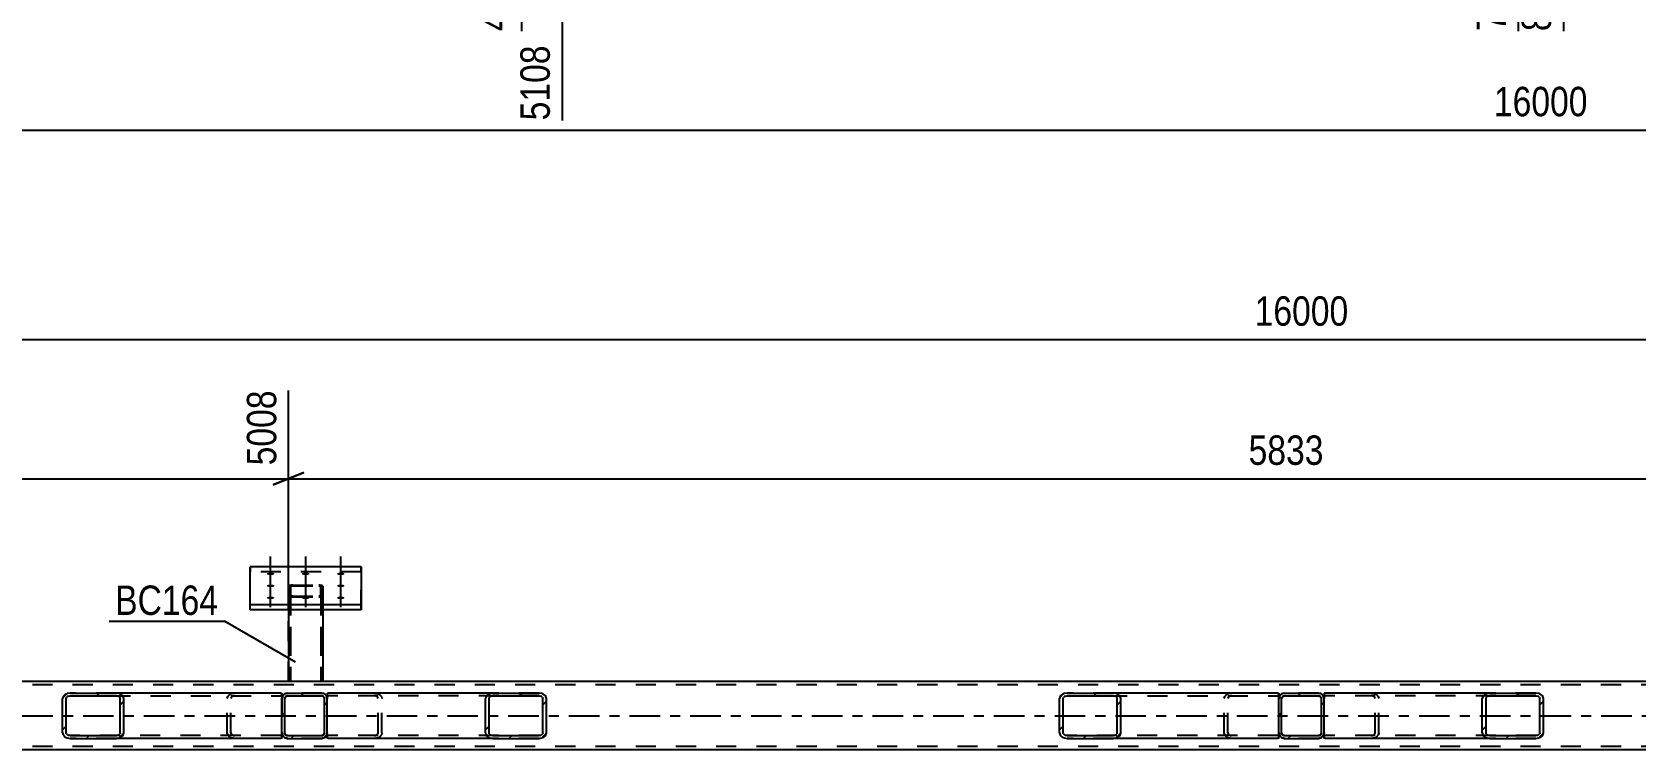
# Model space of a CAD drawing. Header units: millimetres. Extents: x -66 to 775, y -345 to 249.
# Drawn here: x 75.6 to 231.9, y -216.9 to -146.9 of the extents above; entities that cross this region are included whole.
import ezdxf

# ---------------------------------------------------------------- set-up
doc = ezdxf.new("R2010")
doc.units = ezdxf.units.MM
doc.linetypes.add('DXK_LINE_DOT2', pattern=[3.9198, 1.9599, -1.9599])
doc.linetypes.add('DXK_LINE_DOT3', pattern=[5.9187, 2.979, -0.9799, 0.9799, -0.9799])
doc.styles.add('Arial Narrow', font='ARIALN.TTF', dxfattribs={"height": 0.2})

# ---------------------------------------------------------------- blocks, each defined once
blk = doc.blocks.new('Part-761549502-20361 - 20348')
at = {"linetype": 'Continuous'}
h = blk.add_hatch(dxfattribs=at)
h.set_pattern_fill('', scale=0.7, style=0, pattern_type=0)
h.set_pattern_definition([(45, (222.4385, -215.6862), (-1.57154, 1.57154), [])])
h.paths.add_polyline_path([(222.16, -215.73), (222.44, -215.69), (222.67, -215.57), (222.83, -215.4), (222.88, -215.19), (222.88, -211.86), (222.83, -211.66), (222.67, -211.48), (222.44, -211.37), (222.16, -211.33), (217.65, -211.33), (217.37, -211.37), (217.14, -211.48), (216.98, -211.66), (216.92, -211.86), (216.92, -215.19), (216.98, -215.4), (217.14, -215.57), (217.37, -215.69), (217.65, -215.73)])
h.paths.add_polyline_path([(217.51, -215.44), (217.39, -215.38), (217.31, -215.3), (217.29, -215.19), (217.29, -211.86), (217.31, -211.76), (217.39, -211.67), (217.51, -211.61), (217.65, -211.59), (222.16, -211.59), (222.3, -211.61), (222.42, -211.67), (222.5, -211.76), (222.52, -211.86), (222.52, -215.19), (222.5, -215.3), (222.42, -215.38), (222.3, -215.44), (222.16, -215.46), (217.65, -215.46)])
at = {"color": 2, "linetype": 'Continuous'}
for p, q in [((201.61, -211.33), (201.51, -211.34)), ((201.51, -211.34), (201.51, -211.37)), ((201.51, -211.37), (201.51, -211.86)), ((217.65, -211.33), (201.61, -211.33)), ((216.98, -211.66), (216.92, -211.86)), ((216.92, -215.19), (216.92, -211.86)), ((217.29, -211.86), (217.31, -211.76)), ((217.29, -215.19), (217.29, -211.86)), ((217.65, -211.33), (217.37, -211.37)), ((217.51, -211.61), (217.65, -211.59)), ((217.65, -211.33), (222.16, -211.33)), ((217.65, -211.59), (222.16, -211.59)), ((222.44, -211.37), (222.16, -211.33)), ((222.16, -211.59), (222.3, -211.61)), ((222.5, -211.76), (222.52, -211.86)), ((222.52, -215.19), (222.52, -211.86)), ((222.88, -211.86), (222.83, -211.66)), ((222.88, -215.19), (222.88, -211.86)), ((201.51, -215.4), (201.51, -215.19)), ((201.51, -215.69), (201.51, -215.4)), ((201.51, -215.71), (201.51, -215.69)), ((201.61, -215.73), (201.51, -215.71)), ((216.92, -215.19), (216.98, -215.4)), ((217.31, -215.3), (217.29, -215.19)), ((217.37, -215.69), (217.65, -215.73)), ((217.65, -215.46), (217.51, -215.44)), ((217.65, -215.46), (222.16, -215.46)), ((222.3, -215.44), (222.16, -215.46)), ((222.16, -215.73), (222.44, -215.69)), ((222.52, -215.19), (222.5, -215.3)), ((222.83, -215.4), (222.88, -215.19)), ((217.65, -215.73), (201.61, -215.73)), ((217.65, -215.73), (222.16, -215.73))]:
    blk.add_line(p, q, dxfattribs=at)
at = {"color": 7, "linetype": 'DXK_LINE_DOT2'}
for p, q in [((201.51, -211.37), (201.51, -211.61)), ((201.51, -211.61), (201.61, -211.59)), ((201.51, -215.44), (201.51, -211.61)), ((201.51, -215.19), (201.51, -211.86)), ((222.16, -211.59), (201.61, -211.59)), ((206.13, -211.33), (206.4, -211.37)), ((206.26, -211.61), (206.13, -211.59)), ((206.49, -211.86), (206.46, -211.76)), ((206.49, -215.19), (206.49, -211.86)), ((206.79, -211.66), (206.85, -211.86)), ((206.85, -215.19), (206.85, -211.86)), ((222.16, -211.33), (217.65, -211.33)), ((201.61, -215.46), (201.51, -215.44)), ((201.51, -215.44), (201.51, -215.69)), ((222.16, -215.46), (201.61, -215.46)), ((206.13, -215.46), (206.26, -215.44)), ((206.4, -215.69), (206.13, -215.73)), ((206.46, -215.3), (206.49, -215.19)), ((206.85, -215.19), (206.79, -215.4)), ((222.16, -215.73), (217.65, -215.73))]:
    blk.add_line(p, q, dxfattribs=at)
for centre, radius, start, end in [((206.18, -211.93), 0.33, 31.9698, 75.1608), ((206.23, -212.01), 0.66, 31.9698, 75.1608), ((206.18, -215.12), 0.33, 284.8392, 328.0302), ((206.23, -215.05), 0.66, 284.8392, 328.0302)]:
    blk.add_arc(centre, radius, start, end, dxfattribs=at)
at = {"color": 2, "linetype": 'Continuous'}
for centre, radius, start, end in [((217.54, -212.01), 0.66, 104.8392, 148.0303), ((217.59, -211.93), 0.33, 104.8392, 148.0303), ((222.22, -211.93), 0.33, 31.9697, 75.1608), ((222.27, -212.01), 0.66, 31.9697, 75.1608), ((217.54, -215.05), 0.66, 211.9697, 255.1608), ((217.59, -215.12), 0.33, 211.9697, 255.1608), ((222.22, -215.12), 0.33, 284.8392, 328.0303), ((222.27, -215.05), 0.66, 284.8392, 328.0303)]:
    blk.add_arc(centre, radius, start, end, dxfattribs=at)
blk = doc.blocks.new('Part-761549502-20360 - 20348')
at = {"linetype": 'Continuous'}
h = blk.add_hatch(dxfattribs=at)
h.set_pattern_fill('', scale=0.7, style=0, pattern_type=0)
h.set_pattern_definition([(45, (125.2705, -215.6862), (-1.57154, 1.57154), [])])
h.paths.add_polyline_path([(124.99, -215.73), (125.27, -215.69), (125.5, -215.57), (125.66, -215.4), (125.72, -215.19), (125.72, -211.86), (125.66, -211.66), (125.5, -211.48), (125.27, -211.37), (124.99, -211.33), (120.48, -211.33), (120.2, -211.37), (119.97, -211.48), (119.81, -211.66), (119.76, -211.86), (119.76, -215.19), (119.81, -215.4), (119.97, -215.57), (120.2, -215.69), (120.48, -215.73)])
h.paths.add_polyline_path([(120.34, -215.44), (120.22, -215.38), (120.14, -215.3), (120.12, -215.19), (120.12, -211.86), (120.14, -211.76), (120.22, -211.67), (120.34, -211.61), (120.48, -211.59), (124.99, -211.59), (125.13, -211.61), (125.25, -211.67), (125.33, -211.76), (125.36, -211.86), (125.36, -215.19), (125.33, -215.3), (125.25, -215.38), (125.13, -215.44), (124.99, -215.46), (120.48, -215.46)])
at = {"color": 2, "linetype": 'Continuous'}
for p, q in [((104.34, -211.34), (104.44, -211.33)), ((104.34, -211.34), (104.34, -211.37)), ((104.34, -211.37), (104.34, -211.86)), ((120.48, -211.33), (104.44, -211.33)), ((119.81, -211.66), (119.76, -211.86)), ((119.76, -215.19), (119.76, -211.86)), ((120.12, -211.86), (120.14, -211.76)), ((120.12, -215.19), (120.12, -211.86)), ((120.48, -211.33), (120.2, -211.37)), ((120.34, -211.61), (120.48, -211.59)), ((120.48, -211.33), (124.99, -211.33)), ((120.48, -211.59), (124.99, -211.59)), ((125.27, -211.37), (124.99, -211.33)), ((124.99, -211.59), (125.13, -211.61)), ((125.33, -211.76), (125.36, -211.86)), ((125.36, -215.19), (125.36, -211.86)), ((125.72, -211.86), (125.66, -211.66)), ((125.72, -215.19), (125.72, -211.86)), ((104.34, -215.4), (104.34, -215.19)), ((104.34, -215.69), (104.34, -215.4)), ((104.34, -215.71), (104.34, -215.69)), ((104.44, -215.73), (104.34, -215.71)), ((119.76, -215.19), (119.81, -215.4)), ((120.14, -215.3), (120.12, -215.19)), ((120.2, -215.69), (120.48, -215.73)), ((120.48, -215.46), (120.34, -215.44)), ((120.48, -215.46), (124.99, -215.46)), ((125.13, -215.44), (124.99, -215.46)), ((124.99, -215.73), (125.27, -215.69)), ((125.36, -215.19), (125.33, -215.3)), ((125.66, -215.4), (125.72, -215.19)), ((120.48, -215.73), (104.44, -215.73)), ((120.48, -215.73), (124.99, -215.73))]:
    blk.add_line(p, q, dxfattribs=at)
at = {"color": 7, "linetype": 'DXK_LINE_DOT2'}
for p, q in [((104.34, -211.37), (104.34, -211.61)), ((104.34, -211.61), (104.44, -211.59)), ((104.34, -215.44), (104.34, -211.61)), ((104.34, -215.19), (104.34, -211.86)), ((124.99, -211.59), (104.44, -211.59)), ((108.96, -211.33), (109.23, -211.37)), ((109.1, -211.61), (108.96, -211.59)), ((109.32, -211.86), (109.29, -211.76)), ((109.32, -215.19), (109.32, -211.86)), ((109.63, -211.66), (109.68, -211.86)), ((109.68, -215.19), (109.68, -211.86)), ((124.99, -211.33), (120.48, -211.33)), ((104.44, -215.46), (104.34, -215.44)), ((104.34, -215.44), (104.34, -215.69)), ((124.99, -215.46), (104.44, -215.46)), ((108.96, -215.46), (109.1, -215.44)), ((109.23, -215.69), (108.96, -215.73)), ((109.29, -215.3), (109.32, -215.19)), ((109.68, -215.19), (109.63, -215.4)), ((124.99, -215.73), (120.48, -215.73))]:
    blk.add_line(p, q, dxfattribs=at)
for centre, radius, start, end in [((109.01, -211.93), 0.33, 31.9698, 75.1608), ((109.07, -212.01), 0.66, 31.9698, 75.1608), ((109.01, -215.12), 0.33, 284.8392, 328.0302), ((109.07, -215.05), 0.66, 284.8392, 328.0302)]:
    blk.add_arc(centre, radius, start, end, dxfattribs=at)
at = {"color": 2, "linetype": 'Continuous'}
for centre, radius, start, end in [((120.37, -212.01), 0.66, 104.8392, 148.0303), ((120.42, -211.93), 0.33, 104.8392, 148.0303), ((125.05, -211.93), 0.33, 31.9697, 75.1608), ((125.1, -212.01), 0.66, 31.9697, 75.1608), ((120.37, -215.05), 0.66, 211.9697, 255.1608), ((120.42, -215.12), 0.33, 211.9697, 255.1608), ((125.05, -215.12), 0.33, 284.8392, 328.0303), ((125.1, -215.05), 0.66, 284.8392, 328.0303)]:
    blk.add_arc(centre, radius, start, end, dxfattribs=at)
blk = doc.blocks.new('Part-761549502-20366 - 20348')
at = {"linetype": 'Continuous'}
h = blk.add_hatch(dxfattribs=at)
h.set_pattern_fill('', scale=0.7, style=0, pattern_type=0)
h.set_pattern_definition([(45, (104.01, -215.6862), (-1.57154, 1.57154), [])])
h.paths.add_polyline_path([(103.81, -215.73), (104.01, -215.69), (104.18, -215.57), (104.3, -215.4), (104.34, -215.19), (104.34, -211.86), (104.3, -211.66), (104.18, -211.48), (104.01, -211.37), (103.81, -211.33), (100.47, -211.33), (100.27, -211.37), (100.1, -211.48), (99.98, -211.66), (99.94, -211.86), (99.94, -215.19), (99.98, -215.4), (100.1, -215.57), (100.27, -215.69), (100.47, -215.73)])
h.paths.add_polyline_path([(100.37, -215.44), (100.28, -215.38), (100.23, -215.3), (100.21, -215.19), (100.21, -211.86), (100.23, -211.76), (100.28, -211.67), (100.37, -211.61), (100.47, -211.59), (103.81, -211.59), (103.91, -211.61), (103.99, -211.67), (104.05, -211.76), (104.07, -211.86), (104.07, -215.19), (104.05, -215.3), (103.99, -215.38), (103.91, -215.44), (103.81, -215.46), (100.47, -215.46)])
at = {"color": 7, "linetype": 'DXK_LINE_DOT2'}
for p, q in [((99.94, -211.86), (99.98, -211.66)), ((99.94, -215.19), (99.94, -211.86)), ((99.98, -211.66), (99.98, -211.66)), ((100.23, -211.76), (100.21, -211.86)), ((100.21, -215.19), (100.21, -211.86)), ((100.23, -211.76), (100.23, -211.76)), ((100.27, -211.37), (100.47, -211.33)), ((100.47, -211.59), (100.37, -211.61)), ((103.81, -211.33), (100.47, -211.33)), ((100.47, -211.59), (103.81, -211.59)), ((103.81, -211.33), (104.01, -211.37)), ((103.91, -211.61), (103.81, -211.59)), ((104.07, -211.86), (104.05, -211.76)), ((104.07, -215.19), (104.07, -211.86)), ((104.3, -211.66), (104.34, -211.86)), ((104.34, -215.19), (104.34, -211.86)), ((99.98, -215.4), (99.94, -215.19)), ((99.94, -215.19), (99.94, -215.19)), ((100.21, -215.19), (100.21, -215.19)), ((100.21, -215.19), (100.23, -215.3)), ((100.47, -215.73), (100.27, -215.69)), ((100.37, -215.44), (100.47, -215.46)), ((100.47, -215.46), (103.81, -215.46)), ((103.81, -215.46), (103.91, -215.44)), ((104.01, -215.69), (103.81, -215.73)), ((104.05, -215.3), (104.07, -215.19)), ((104.34, -215.19), (104.3, -215.4)), ((103.81, -215.73), (100.47, -215.73))]:
    blk.add_line(p, q, dxfattribs=at)
at = {"color": 2, "linetype": 'Continuous'}
for p, q in [((99.98, -211.66), (99.94, -211.86)), ((99.94, -211.86), (99.94, -211.86)), ((99.94, -215.19), (99.94, -211.86)), ((100.21, -211.86), (100.23, -211.76)), ((100.21, -211.86), (100.21, -211.86)), ((100.21, -215.19), (100.21, -211.86)), ((100.47, -211.33), (100.27, -211.37)), ((100.37, -211.61), (100.47, -211.59)), ((100.47, -211.33), (100.47, -211.33)), ((100.47, -211.33), (103.81, -211.33)), ((100.47, -211.59), (100.47, -211.59)), ((100.47, -211.59), (103.81, -211.59)), ((103.81, -211.33), (103.81, -211.33)), ((104.01, -211.37), (103.81, -211.33)), ((103.81, -211.59), (103.81, -211.59)), ((103.81, -211.59), (103.91, -211.61)), ((104.05, -211.76), (104.07, -211.86)), ((104.07, -211.86), (104.07, -211.86)), ((104.07, -215.19), (104.07, -211.86)), ((104.34, -211.86), (104.3, -211.66)), ((104.34, -211.86), (104.34, -211.86)), ((104.34, -215.19), (104.34, -211.86)), ((99.94, -215.19), (99.94, -215.19)), ((99.94, -215.19), (99.98, -215.4)), ((100.21, -215.19), (100.21, -215.19)), ((100.23, -215.3), (100.21, -215.19)), ((100.27, -215.69), (100.47, -215.73)), ((100.47, -215.46), (100.37, -215.44)), ((100.47, -215.46), (100.47, -215.46)), ((100.47, -215.46), (103.81, -215.46)), ((103.91, -215.44), (103.81, -215.46)), ((103.81, -215.46), (103.81, -215.46)), ((103.81, -215.73), (104.01, -215.69)), ((104.07, -215.19), (104.05, -215.3)), ((104.07, -215.19), (104.07, -215.19)), ((104.3, -215.4), (104.34, -215.19)), ((104.34, -215.19), (104.34, -215.19)), ((100.47, -215.73), (100.47, -215.73)), ((100.47, -215.73), (103.81, -215.73)), ((103.81, -215.73), (103.81, -215.73))]:
    blk.add_line(p, q, dxfattribs=at)
at = {"color": 7, "linetype": 'DXK_LINE_DOT2'}
for centre, radius, start, end in [((100.47, -211.86), 0.533, 112.5, 157.5), ((100.47, -211.86), 0.267, 112.5, 157.5), ((103.81, -211.86), 0.267, 22.5, 67.5), ((103.81, -211.86), 0.533, 22.5, 67.5), ((100.47, -215.19), 0.533, 202.5, 247.5), ((100.47, -215.19), 0.267, 202.5, 247.5), ((103.81, -215.19), 0.267, 292.5, 337.5), ((103.81, -215.19), 0.533, 292.5, 337.5)]:
    blk.add_arc(centre, radius, start, end, dxfattribs=at)
at = {"color": 2, "linetype": 'Continuous'}
for centre, radius, start, end in [((100.47, -211.86), 0.533, 112.5, 157.5), ((100.47, -211.86), 0.267, 112.5, 157.5), ((103.81, -211.86), 0.267, 22.5, 67.5), ((103.81, -211.86), 0.533, 22.5, 67.5), ((100.47, -215.19), 0.533, 202.5, 247.5), ((100.47, -215.19), 0.267, 202.5, 247.5), ((103.81, -215.19), 0.267, 292.5, 337.5), ((103.81, -215.19), 0.533, 292.5, 337.5)]:
    blk.add_arc(centre, radius, start, end, dxfattribs=at)
blk = doc.blocks.new('Part-761549502-20367 - 20348')
at = {"linetype": 'Continuous'}
h = blk.add_hatch(dxfattribs=at)
h.set_pattern_fill('', scale=0.7, style=0, pattern_type=0)
h.set_pattern_definition([(45, (201.1768, -215.6862), (-1.57154, 1.57154), [])])
h.paths.add_polyline_path([(200.97, -215.73), (201.18, -215.69), (201.35, -215.57), (201.47, -215.4), (201.51, -215.19), (201.51, -211.86), (201.47, -211.66), (201.35, -211.48), (201.18, -211.37), (200.97, -211.33), (197.64, -211.33), (197.44, -211.37), (197.26, -211.48), (197.15, -211.66), (197.11, -211.86), (197.11, -215.19), (197.15, -215.4), (197.26, -215.57), (197.44, -215.69), (197.64, -215.73)])
h.paths.add_polyline_path([(197.54, -215.44), (197.45, -215.38), (197.39, -215.3), (197.37, -215.19), (197.37, -211.86), (197.39, -211.76), (197.45, -211.67), (197.54, -211.61), (197.64, -211.59), (200.97, -211.59), (201.07, -211.61), (201.16, -211.67), (201.22, -211.76), (201.24, -211.86), (201.24, -215.19), (201.22, -215.3), (201.16, -215.38), (201.07, -215.44), (200.97, -215.46), (197.64, -215.46)])
at = {"color": 7, "linetype": 'DXK_LINE_DOT2'}
for p, q in [((197.11, -211.86), (197.15, -211.66)), ((197.11, -215.19), (197.11, -211.86)), ((197.15, -211.66), (197.15, -211.66)), ((197.39, -211.76), (197.37, -211.86)), ((197.37, -215.19), (197.37, -211.86)), ((197.39, -211.76), (197.39, -211.76)), ((197.43, -211.37), (197.64, -211.33)), ((197.64, -211.59), (197.54, -211.61)), ((200.97, -211.33), (197.64, -211.33)), ((197.64, -211.59), (200.97, -211.59)), ((200.97, -211.33), (201.18, -211.37)), ((201.07, -211.61), (200.97, -211.59)), ((201.24, -211.86), (201.22, -211.76)), ((201.24, -215.19), (201.24, -211.86)), ((201.47, -211.66), (201.51, -211.86)), ((201.51, -215.19), (201.51, -211.86)), ((197.15, -215.4), (197.11, -215.19)), ((197.11, -215.19), (197.11, -215.19)), ((197.37, -215.19), (197.37, -215.19)), ((197.37, -215.19), (197.39, -215.3)), ((197.64, -215.73), (197.43, -215.69)), ((197.54, -215.44), (197.64, -215.46)), ((197.64, -215.46), (200.97, -215.46)), ((200.97, -215.46), (201.07, -215.44)), ((201.18, -215.69), (200.97, -215.73)), ((201.22, -215.3), (201.24, -215.19)), ((201.51, -215.19), (201.47, -215.4)), ((200.97, -215.73), (197.64, -215.73))]:
    blk.add_line(p, q, dxfattribs=at)
at = {"color": 2, "linetype": 'Continuous'}
for p, q in [((197.15, -211.66), (197.11, -211.86)), ((197.11, -211.86), (197.11, -211.86)), ((197.11, -215.19), (197.11, -211.86)), ((197.37, -211.86), (197.39, -211.76)), ((197.37, -211.86), (197.37, -211.86)), ((197.37, -215.19), (197.37, -211.86)), ((197.64, -211.33), (197.44, -211.37)), ((197.54, -211.61), (197.64, -211.59)), ((197.64, -211.33), (197.64, -211.33)), ((197.64, -211.33), (200.97, -211.33)), ((197.64, -211.59), (197.64, -211.59)), ((197.64, -211.59), (200.97, -211.59)), ((200.97, -211.33), (200.97, -211.33)), ((201.18, -211.37), (200.97, -211.33)), ((200.97, -211.59), (200.97, -211.59)), ((200.97, -211.59), (201.07, -211.61)), ((201.22, -211.76), (201.24, -211.86)), ((201.24, -211.86), (201.24, -211.86)), ((201.24, -215.19), (201.24, -211.86)), ((201.51, -211.86), (201.47, -211.66)), ((201.51, -211.86), (201.51, -211.86)), ((201.51, -215.19), (201.51, -211.86)), ((197.11, -215.19), (197.11, -215.19)), ((197.11, -215.19), (197.15, -215.4)), ((197.37, -215.19), (197.37, -215.19)), ((197.39, -215.3), (197.37, -215.19)), ((197.44, -215.69), (197.64, -215.73)), ((197.64, -215.46), (197.54, -215.44)), ((197.64, -215.46), (197.64, -215.46)), ((197.64, -215.46), (200.97, -215.46)), ((201.07, -215.44), (200.97, -215.46)), ((200.97, -215.46), (200.97, -215.46)), ((200.97, -215.73), (201.18, -215.69)), ((201.24, -215.19), (201.22, -215.3)), ((201.24, -215.19), (201.24, -215.19)), ((201.47, -215.4), (201.51, -215.19)), ((201.51, -215.19), (201.51, -215.19)), ((197.64, -215.73), (197.64, -215.73)), ((197.64, -215.73), (200.97, -215.73)), ((200.97, -215.73), (200.97, -215.73))]:
    blk.add_line(p, q, dxfattribs=at)
at = {"color": 7, "linetype": 'DXK_LINE_DOT2'}
for centre, radius, start, end in [((197.64, -211.86), 0.533, 112.5, 157.5), ((197.64, -211.86), 0.267, 112.5, 157.5), ((200.97, -211.86), 0.267, 22.5, 67.5), ((200.97, -211.86), 0.533, 22.5, 67.5), ((197.64, -215.19), 0.533, 202.5, 247.5), ((197.64, -215.19), 0.267, 202.5, 247.5), ((200.97, -215.19), 0.267, 292.5, 337.5), ((200.97, -215.19), 0.533, 292.5, 337.5)]:
    blk.add_arc(centre, radius, start, end, dxfattribs=at)
at = {"color": 2, "linetype": 'Continuous'}
for centre, radius, start, end in [((197.64, -211.86), 0.533, 112.5, 157.5), ((197.64, -211.86), 0.267, 112.5, 157.5), ((200.97, -211.86), 0.267, 22.5, 67.5), ((200.97, -211.86), 0.533, 22.5, 67.5), ((197.64, -215.19), 0.533, 202.5, 247.5), ((197.64, -215.19), 0.267, 202.5, 247.5), ((200.97, -215.19), 0.267, 292.5, 337.5), ((200.97, -215.19), 0.533, 292.5, 337.5)]:
    blk.add_arc(centre, radius, start, end, dxfattribs=at)
blk = doc.blocks.new('Part-761549502-20370 - 20348')
at = {"linetype": 'Continuous'}
h = blk.add_hatch(dxfattribs=at)
h.set_pattern_fill('', scale=0.7, style=0, pattern_type=0)
h.set_pattern_definition([(45, (84.077, -215.6862), (-1.57154, 1.57154), [])])
h.paths.add_polyline_path([(83.8, -215.73), (84.08, -215.69), (84.31, -215.57), (84.47, -215.4), (84.52, -215.19), (84.52, -211.86), (84.47, -211.66), (84.31, -211.48), (84.08, -211.37), (83.8, -211.33), (79.29, -211.33), (79.01, -211.37), (78.77, -211.48), (78.62, -211.66), (78.56, -211.86), (78.56, -215.19), (78.62, -215.4), (78.77, -215.57), (79.01, -215.69), (79.29, -215.73)])
h.paths.add_polyline_path([(79.15, -215.44), (79.03, -215.38), (78.95, -215.3), (78.92, -215.19), (78.92, -211.86), (78.95, -211.76), (79.03, -211.67), (79.15, -211.61), (79.29, -211.59), (83.8, -211.59), (83.94, -211.61), (84.06, -211.67), (84.13, -211.76), (84.16, -211.86), (84.16, -215.19), (84.13, -215.3), (84.06, -215.38), (83.94, -215.44), (83.8, -215.46), (79.29, -215.46)])
at = {"color": 2, "linetype": 'Continuous'}
for p, q in [((78.62, -211.66), (78.56, -211.86)), ((78.56, -215.19), (78.56, -211.86)), ((78.92, -211.86), (78.95, -211.76)), ((78.92, -215.19), (78.92, -211.86)), ((79.29, -211.33), (79.01, -211.37)), ((79.15, -211.61), (79.29, -211.59)), ((79.29, -211.33), (83.8, -211.33)), ((79.29, -211.59), (83.8, -211.59)), ((99.84, -211.33), (83.8, -211.33)), ((84.08, -211.37), (83.8, -211.33)), ((83.8, -211.59), (83.94, -211.61)), ((84.13, -211.76), (84.16, -211.86)), ((84.16, -215.19), (84.16, -211.86)), ((84.52, -211.86), (84.47, -211.66)), ((84.52, -215.19), (84.52, -211.86)), ((99.84, -211.33), (99.94, -211.34)), ((99.94, -211.34), (99.94, -211.37)), ((99.94, -211.37), (99.94, -211.66)), ((99.94, -211.66), (99.94, -211.86)), ((78.56, -215.19), (78.62, -215.4)), ((78.95, -215.3), (78.92, -215.19)), ((79.01, -215.69), (79.29, -215.73)), ((79.29, -215.46), (79.15, -215.44)), ((79.29, -215.46), (83.8, -215.46)), ((83.94, -215.44), (83.8, -215.46)), ((83.8, -215.73), (84.08, -215.69)), ((84.16, -215.19), (84.13, -215.3)), ((84.47, -215.4), (84.52, -215.19)), ((99.94, -215.71), (99.84, -215.73)), ((99.94, -215.69), (99.94, -215.19)), ((99.94, -215.69), (99.94, -215.71)), ((79.29, -215.73), (83.8, -215.73)), ((99.84, -215.73), (83.8, -215.73))]:
    blk.add_line(p, q, dxfattribs=at)
at = {"color": 7, "linetype": 'DXK_LINE_DOT2'}
for p, q in [((83.8, -211.33), (79.29, -211.33)), ((79.29, -211.59), (99.84, -211.59)), ((94.6, -211.86), (94.65, -211.66)), ((94.6, -215.19), (94.6, -211.86)), ((94.99, -211.76), (94.96, -211.86)), ((94.96, -215.19), (94.96, -211.86)), ((95.04, -211.37), (95.32, -211.33)), ((95.32, -211.59), (95.18, -211.61)), ((99.84, -211.59), (99.94, -211.61)), ((99.94, -211.34), (99.94, -211.34)), ((99.94, -211.61), (99.94, -211.37)), ((99.94, -211.61), (99.94, -215.38)), ((99.94, -215.19), (99.94, -211.86)), ((99.84, -215.46), (79.29, -215.46)), ((94.65, -215.4), (94.6, -215.19)), ((94.96, -215.19), (94.99, -215.3)), ((95.32, -215.73), (95.04, -215.69)), ((95.18, -215.44), (95.32, -215.46)), ((99.84, -215.46), (99.94, -215.44)), ((99.94, -215.69), (99.94, -215.38)), ((83.8, -215.73), (79.29, -215.73))]:
    blk.add_line(p, q, dxfattribs=at)
at = {"color": 2, "linetype": 'Continuous'}
for centre, radius, start, end in [((79.18, -212.01), 0.66, 104.8398, 148.0311), ((79.23, -211.93), 0.33, 104.8398, 148.0311), ((83.85, -211.93), 0.33, 31.9689, 75.1602), ((83.91, -212.01), 0.66, 31.9689, 75.1602), ((79.18, -215.05), 0.66, 211.9689, 255.1602), ((79.23, -215.12), 0.33, 211.9689, 255.1602), ((83.85, -215.12), 0.33, 284.8398, 328.0311), ((83.91, -215.05), 0.66, 284.8398, 328.0311)]:
    blk.add_arc(centre, radius, start, end, dxfattribs=at)
at = {"color": 7, "linetype": 'DXK_LINE_DOT2'}
for centre, radius, start, end in [((95.21, -212.01), 0.66, 104.8398, 148.0312), ((95.27, -211.93), 0.33, 104.8398, 148.0312), ((95.21, -215.05), 0.66, 211.9688, 255.1602), ((95.27, -215.12), 0.33, 211.9688, 255.1602)]:
    blk.add_arc(centre, radius, start, end, dxfattribs=at)
blk = doc.blocks.new('Part-761549502-20371 - 20348')
at = {"linetype": 'Continuous'}
h = blk.add_hatch(dxfattribs=at)
h.set_pattern_fill('', scale=0.7, style=0, pattern_type=0)
h.set_pattern_definition([(45, (181.2424, -215.6862), (-1.57154, 1.57154), [])])
h.paths.add_polyline_path([(180.97, -215.73), (181.24, -215.69), (181.48, -215.57), (181.63, -215.4), (181.69, -215.19), (181.69, -211.86), (181.63, -211.66), (181.48, -211.48), (181.24, -211.37), (180.97, -211.33), (176.45, -211.33), (176.17, -211.37), (175.94, -211.48), (175.78, -211.66), (175.73, -211.86), (175.73, -215.19), (175.78, -215.4), (175.94, -215.57), (176.17, -215.69), (176.45, -215.73)])
h.paths.add_polyline_path([(176.31, -215.44), (176.2, -215.38), (176.12, -215.3), (176.09, -215.19), (176.09, -211.86), (176.12, -211.76), (176.2, -211.67), (176.31, -211.61), (176.45, -211.59), (180.97, -211.59), (181.1, -211.61), (181.22, -211.67), (181.3, -211.76), (181.33, -211.86), (181.33, -215.19), (181.3, -215.3), (181.22, -215.38), (181.1, -215.44), (180.97, -215.46), (176.45, -215.46)])
at = {"color": 2, "linetype": 'Continuous'}
for p, q in [((175.78, -211.66), (175.73, -211.86)), ((175.73, -215.19), (175.73, -211.86)), ((176.09, -211.86), (176.12, -211.76)), ((176.09, -215.19), (176.09, -211.86)), ((176.45, -211.33), (176.17, -211.37)), ((176.31, -211.61), (176.45, -211.59)), ((176.45, -211.33), (180.97, -211.33)), ((176.45, -211.59), (180.97, -211.59)), ((197, -211.33), (180.97, -211.33)), ((181.24, -211.37), (180.97, -211.33)), ((180.97, -211.59), (181.1, -211.61)), ((181.3, -211.76), (181.33, -211.86)), ((181.33, -215.19), (181.33, -211.86)), ((181.69, -211.86), (181.63, -211.66)), ((181.69, -215.19), (181.69, -211.86)), ((197, -211.33), (197.11, -211.34)), ((197.11, -211.34), (197.11, -211.37)), ((197.11, -211.37), (197.11, -211.66)), ((197.11, -211.66), (197.11, -211.86)), ((175.73, -215.19), (175.78, -215.4)), ((176.12, -215.3), (176.09, -215.19)), ((176.17, -215.69), (176.45, -215.73)), ((176.45, -215.46), (176.31, -215.44)), ((176.45, -215.46), (180.97, -215.46)), ((181.1, -215.44), (180.97, -215.46)), ((180.97, -215.73), (181.24, -215.69)), ((181.33, -215.19), (181.3, -215.3)), ((181.63, -215.4), (181.69, -215.19)), ((197.11, -215.71), (197, -215.73)), ((197.11, -215.69), (197.11, -215.19)), ((197.11, -215.69), (197.11, -215.71)), ((176.45, -215.73), (180.97, -215.73)), ((197, -215.73), (180.97, -215.73))]:
    blk.add_line(p, q, dxfattribs=at)
at = {"color": 7, "linetype": 'DXK_LINE_DOT2'}
for p, q in [((180.97, -211.33), (176.45, -211.33)), ((176.45, -211.59), (197, -211.59)), ((191.76, -211.86), (191.82, -211.66)), ((191.76, -215.19), (191.76, -211.86)), ((192.15, -211.76), (192.12, -211.86)), ((192.12, -215.19), (192.12, -211.86)), ((192.21, -211.37), (192.49, -211.33)), ((192.49, -211.59), (192.35, -211.61)), ((197, -211.59), (197.11, -211.61)), ((197.11, -215.69), (197.11, -211.37)), ((197.11, -215.19), (197.11, -211.86)), ((197, -215.46), (176.45, -215.46)), ((191.82, -215.4), (191.76, -215.19)), ((192.12, -215.19), (192.15, -215.3)), ((192.49, -215.73), (192.21, -215.69)), ((192.35, -215.44), (192.49, -215.46)), ((197, -215.46), (197.11, -215.44)), ((180.97, -215.73), (176.45, -215.73))]:
    blk.add_line(p, q, dxfattribs=at)
at = {"color": 2, "linetype": 'Continuous'}
for centre, radius, start, end in [((176.34, -212.01), 0.66, 104.8398, 148.0311), ((176.4, -211.93), 0.33, 104.8398, 148.0311), ((181.02, -211.93), 0.33, 31.9689, 75.1602), ((181.07, -212.01), 0.66, 31.9689, 75.1602), ((176.34, -215.05), 0.66, 211.9689, 255.1602), ((176.4, -215.12), 0.33, 211.9689, 255.1602), ((181.02, -215.12), 0.33, 284.8398, 328.0311), ((181.07, -215.05), 0.66, 284.8398, 328.0311)]:
    blk.add_arc(centre, radius, start, end, dxfattribs=at)
at = {"color": 7, "linetype": 'DXK_LINE_DOT2'}
for centre, radius, start, end in [((192.38, -212.01), 0.66, 104.8398, 148.0312), ((192.43, -211.93), 0.33, 104.8398, 148.0312), ((192.38, -215.05), 0.66, 211.9688, 255.1602), ((192.43, -215.12), 0.33, 211.9688, 255.1602)]:
    blk.add_arc(centre, radius, start, end, dxfattribs=at)
blk = doc.blocks.new('Part-761549502-20381 - 20348')
at = {"color": 7, "linetype": 'DXK_LINE_DOT2'}
for p, q in [((100.61, -200.88), (100.58, -200.93)), ((100.58, -201.8), (100.58, -200.93)), ((100.58, -210.19), (100.58, -200.93)), ((100.7, -200.84), (100.61, -200.88)), ((100.83, -200.81), (100.7, -200.84)), ((100.78, -200.93), (100.8, -200.91)), ((100.78, -201.8), (100.78, -200.93)), ((100.78, -200.93), (100.78, -210.19)), ((100.8, -200.91), (100.84, -200.88)), ((100.98, -200.8), (100.83, -200.81)), ((100.84, -200.88), (100.91, -200.87)), ((100.91, -200.87), (100.98, -200.86)), ((100.98, -200.8), (103.52, -200.8)), ((100.98, -200.86), (103.52, -200.86)), ((103.67, -200.81), (103.52, -200.8)), ((103.52, -200.86), (103.59, -200.87)), ((103.59, -200.87), (103.66, -200.88)), ((103.66, -200.88), (103.7, -200.91)), ((103.8, -200.84), (103.67, -200.81)), ((103.7, -200.91), (103.72, -200.93)), ((103.72, -201.8), (103.72, -200.93)), ((103.72, -200.93), (103.72, -210.19)), ((103.89, -200.88), (103.8, -200.84)), ((103.92, -200.93), (103.89, -200.88)), ((103.92, -201.8), (103.92, -200.93)), ((103.92, -200.93), (103.92, -210.19)), ((100.58, -201.8), (100.58, -203.22)), ((100.58, -201.8), (100.61, -201.85)), ((100.61, -201.85), (100.7, -201.9)), ((100.7, -201.9), (100.83, -201.93)), ((100.78, -201.8), (100.78, -210.19)), ((100.8, -201.83), (100.78, -201.8)), ((100.84, -201.85), (100.8, -201.83)), ((100.83, -201.93), (100.98, -201.94)), ((100.91, -201.86), (100.84, -201.85)), ((100.98, -201.87), (100.91, -201.86)), ((100.98, -201.87), (103.52, -201.87)), ((100.98, -201.94), (103.52, -201.94)), ((103.59, -201.86), (103.52, -201.87)), ((103.52, -201.94), (103.67, -201.93)), ((103.66, -201.85), (103.59, -201.86)), ((103.7, -201.83), (103.66, -201.85)), ((103.67, -201.93), (103.8, -201.9)), ((103.72, -201.8), (103.7, -201.83)), ((103.72, -201.8), (103.72, -210.19)), ((103.8, -201.9), (103.89, -201.85)), ((103.89, -201.85), (103.92, -201.8)), ((103.92, -201.8), (103.92, -203.22)), ((103.92, -210.19), (100.58, -210.19)), ((103.92, -210.19), (103.92, -210.19))]:
    blk.add_line(p, q, dxfattribs=at)
at = {"color": 2, "linetype": 'Continuous'}
for p, q in [((100.58, -203.22), (100.58, -210.19)), ((103.92, -203.22), (103.92, -210.19))]:
    blk.add_line(p, q, dxfattribs=at)
blk = doc.blocks.new('Part-761549502-20383 - 20348')
at = {"color": 2, "linetype": 'Continuous'}
for p, q in [((107.67, -199.01), (96.83, -199.01)), ((96.83, -202.72), (96.83, -199.01)), ((107.67, -199.01), (107.67, -202.72)), ((107.67, -202.72), (96.83, -202.72)), ((96.83, -203.22), (96.83, -202.72)), ((107.67, -202.72), (107.67, -203.22)), ((107.67, -203.22), (96.83, -203.22))]:
    blk.add_line(p, q, dxfattribs=at)
at = {"color": 7, "linetype": 'DXK_LINE_DOT2'}
for p, q in [((96.83, -199.01), (96.83, -199.51)), ((107.67, -199.51), (96.83, -199.51)), ((96.83, -203.22), (96.83, -199.51)), ((107.67, -199.51), (107.67, -199.01)), ((107.67, -203.22), (107.67, -199.51))]:
    blk.add_line(p, q, dxfattribs=at)
blk = doc.blocks.new('Part-761549502-20443 - 20348')
at = {"color": 2, "linetype": 'Continuous'}
for p, q in [((406.84, -210.19), (-8.23, -210.19)), ((406.84, -216.86), (-8.23, -216.86))]:
    blk.add_line(p, q, dxfattribs=at)
at = {"color": 7, "linetype": 'DXK_LINE_DOT2'}
for p, q in [((406.84, -210.53), (-8.23, -210.53)), ((406.84, -216.53), (-8.23, -216.53))]:
    blk.add_line(p, q, dxfattribs=at)
at = {"color": 7, "linetype": 'DXK_LINE_DOT3'}
blk.add_line((-8.23, -213.53), (406.84, -213.53), dxfattribs=at)
blk = doc.blocks.new('Bolt-761549502-20451 - 20348')
at = {"linetype": 'Continuous'}
for points in [[(98.83, -199.82), (98.76, -199.82), (98.68, -199.81), (98.62, -199.8), (98.56, -199.78), (98.52, -199.76), (98.48, -199.74), (98.47, -199.71), (98.47, -199.68), (98.48, -199.66), (98.52, -199.63), (98.56, -199.61), (98.62, -199.6), (98.68, -199.58), (98.76, -199.57), (98.83, -199.57), (98.91, -199.57), (98.98, -199.58), (99.05, -199.6), (99.11, -199.61), (99.15, -199.63), (99.18, -199.66), (99.2, -199.68), (99.2, -199.71), (99.18, -199.74), (99.15, -199.76), (99.11, -199.78), (99.05, -199.8), (98.98, -199.81), (98.91, -199.82)], [(102.25, -199.82), (102.17, -199.82), (102.1, -199.81), (102.03, -199.8), (101.98, -199.78), (101.93, -199.76), (101.9, -199.74), (101.89, -199.71), (101.89, -199.68), (101.9, -199.66), (101.93, -199.63), (101.98, -199.61), (102.03, -199.6), (102.1, -199.58), (102.17, -199.57), (102.25, -199.57), (102.33, -199.57), (102.4, -199.58), (102.47, -199.6), (102.52, -199.61), (102.57, -199.63), (102.6, -199.66), (102.61, -199.68), (102.61, -199.71), (102.6, -199.74), (102.57, -199.76), (102.52, -199.78), (102.47, -199.8), (102.4, -199.81), (102.33, -199.82)], [(105.67, -199.82), (105.59, -199.82), (105.52, -199.81), (105.45, -199.8), (105.39, -199.78), (105.35, -199.76), (105.32, -199.74), (105.3, -199.71), (105.3, -199.68), (105.32, -199.66), (105.35, -199.63), (105.39, -199.61), (105.45, -199.6), (105.52, -199.58), (105.59, -199.57), (105.67, -199.57), (105.74, -199.57), (105.82, -199.58), (105.88, -199.6), (105.94, -199.61), (105.98, -199.63), (106.02, -199.66), (106.03, -199.68), (106.03, -199.71), (106.02, -199.74), (105.98, -199.76), (105.94, -199.78), (105.88, -199.8), (105.82, -199.81), (105.74, -199.82)], [(98.83, -200.99), (98.76, -200.99), (98.68, -200.98), (98.62, -200.97), (98.56, -200.95), (98.52, -200.93), (98.48, -200.9), (98.47, -200.88), (98.47, -200.85), (98.48, -200.83), (98.52, -200.8), (98.56, -200.78), (98.62, -200.76), (98.68, -200.75), (98.76, -200.74), (98.83, -200.74), (98.91, -200.74), (98.98, -200.75), (99.05, -200.76), (99.11, -200.78), (99.15, -200.8), (99.18, -200.83), (99.2, -200.85), (99.2, -200.88), (99.18, -200.9), (99.15, -200.93), (99.11, -200.95), (99.05, -200.97), (98.98, -200.98), (98.91, -200.99)], [(105.67, -200.99), (105.59, -200.99), (105.52, -200.98), (105.45, -200.97), (105.39, -200.95), (105.35, -200.93), (105.32, -200.9), (105.3, -200.88), (105.3, -200.85), (105.32, -200.83), (105.35, -200.8), (105.39, -200.78), (105.45, -200.76), (105.52, -200.75), (105.59, -200.74), (105.67, -200.74), (105.74, -200.74), (105.82, -200.75), (105.88, -200.76), (105.94, -200.78), (105.98, -200.8), (106.02, -200.83), (106.03, -200.85), (106.03, -200.88), (106.02, -200.9), (105.98, -200.93), (105.94, -200.95), (105.88, -200.97), (105.82, -200.98), (105.74, -200.99)], [(98.83, -202.16), (98.76, -202.16), (98.68, -202.15), (98.62, -202.14), (98.56, -202.12), (98.52, -202.1), (98.48, -202.07), (98.47, -202.05), (98.47, -202.02), (98.48, -202), (98.52, -201.97), (98.56, -201.95), (98.62, -201.93), (98.68, -201.92), (98.76, -201.91), (98.83, -201.91), (98.91, -201.91), (98.98, -201.92), (99.05, -201.93), (99.11, -201.95), (99.15, -201.97), (99.18, -202), (99.2, -202.02), (99.2, -202.05), (99.18, -202.07), (99.15, -202.1), (99.11, -202.12), (99.05, -202.14), (98.98, -202.15), (98.91, -202.16)], [(102.25, -202.16), (102.17, -202.16), (102.1, -202.15), (102.03, -202.14), (101.98, -202.12), (101.93, -202.1), (101.9, -202.07), (101.89, -202.05), (101.89, -202.02), (101.9, -202), (101.93, -201.97), (101.98, -201.95), (102.03, -201.93), (102.1, -201.92), (102.17, -201.91), (102.25, -201.91), (102.33, -201.91), (102.4, -201.92), (102.47, -201.93), (102.52, -201.95), (102.57, -201.97), (102.6, -202), (102.61, -202.02), (102.61, -202.05), (102.6, -202.07), (102.57, -202.1), (102.52, -202.12), (102.47, -202.14), (102.4, -202.15), (102.33, -202.16)], [(105.67, -202.16), (105.59, -202.16), (105.52, -202.15), (105.45, -202.14), (105.39, -202.12), (105.35, -202.1), (105.32, -202.07), (105.3, -202.05), (105.3, -202.02), (105.32, -202), (105.35, -201.97), (105.39, -201.95), (105.45, -201.93), (105.52, -201.92), (105.59, -201.91), (105.67, -201.91), (105.74, -201.91), (105.82, -201.92), (105.88, -201.93), (105.94, -201.95), (105.98, -201.97), (106.02, -202), (106.03, -202.02), (106.03, -202.05), (106.02, -202.07), (105.98, -202.1), (105.94, -202.12), (105.88, -202.14), (105.82, -202.15), (105.74, -202.16)]]:
    blk.add_hatch(color=1, dxfattribs=at).paths.add_polyline_path(points)
at = {"color": 1, "linetype": 'Continuous'}
for p, q in [((98.83, -200.61), (98.83, -198.01)), ((102.25, -200.61), (102.25, -198.01)), ((105.67, -200.61), (105.67, -198.01)), ((98.83, -201.77), (98.83, -199.17)), ((105.67, -201.77), (105.67, -199.17)), ((98.83, -202.94), (98.83, -200.34)), ((102.25, -202.94), (102.25, -200.34)), ((105.67, -202.94), (105.67, -200.34))]:
    blk.add_line(p, q, dxfattribs=at)
blk = doc.blocks.new('StraightDimension-761549502-14163 - 3824')
at = {"color": 7, "linetype": 'Continuous'}
for p, q in [((127.24, -102.33), (127.24, -155.49)), ((215.09, -102.33), (215.09, -142.29)), ((128.74, -133.08), (125.74, -134.28)), ((127.24, -133.68), (215.09, -133.68)), ((213.59, -134.28), (216.59, -133.08))]:
    blk.add_line(p, q, dxfattribs=at)
at = {"color": 0}
blk.add_wipeout([(175.42, -132.93), (175.42, -128.73), (166.91, -128.73), (166.91, -132.93)], dxfattribs=at)
at = {"color": 0, "linetype": 'Continuous'}
blk.add_wipeout([(214.49, -134.38), (210.29, -134.38), (210.29, -142.89), (214.49, -142.89)], dxfattribs=at)
at = {"color": 3, "style": 'Arial Narrow'}
blk.add_text('2635', height=2.863, dxfattribs=at).set_placement((167.51, -132.33))
at = {"color": 3, "linetype": 'Continuous', "style": 'Arial Narrow'}
blk.add_text('7744', height=2.863, rotation=90.0002, dxfattribs=at).set_placement((213.89, -142.29))
blk = doc.blocks.new('StraightDimension-761549502-14161 - 3824')
at = {"color": 7, "linetype": 'Continuous'}
for p, q in [((220.43, -102.33), (220.43, -146.79)), ((224.83, -101.66), (224.83, -146.79)), ((218.93, -134.28), (221.93, -133.08)), ((220.43, -133.68), (224.83, -133.68)), ((226.33, -133.08), (223.33, -134.28))]:
    blk.add_line(p, q, dxfattribs=at)
at = {"color": 0}
blk.add_wipeout([(225.98, -138.63), (225.98, -134.43), (219.29, -134.43), (219.29, -138.63)], dxfattribs=at)
at = {"color": 3, "style": 'Arial Narrow'}
blk.add_text('132', height=2.863, dxfattribs=at).set_placement((219.89, -138.03))
at = {"color": 0, "linetype": 'Continuous'}
blk.add_wipeout([(224.23, -138.88), (220.03, -138.88), (220.03, -147.39), (224.23, -147.39)], dxfattribs=at)
at = {"color": 3, "linetype": 'Continuous', "style": 'Arial Narrow'}
blk.add_text('8036', height=2.863, rotation=90.0002, dxfattribs=at).set_placement((223.63, -146.79))
blk = doc.blocks.new('StraightDimension-761549502-4274 - 3824')
at = {"color": 7, "linetype": 'Continuous'}
blk.add_line((-17.5, -156.44), (462.77, -156.44), dxfattribs=at)
at = {"color": 0}
blk.add_wipeout([(227.8, -155.69), (227.8, -151.49), (217.46, -151.49), (217.46, -155.69)], dxfattribs=at)
at = {"color": 3, "style": 'Arial Narrow'}
blk.add_text('16000', height=2.863, dxfattribs=at).set_placement((218.06, -155.09))
blk = doc.blocks.new('StraightDimension-761549502-14162 - 3824')
at = {"color": 7, "linetype": 'Continuous'}
for p, q in [((215.09, -102.33), (215.09, -142.29)), ((220.43, -102.33), (220.43, -146.79)), ((213.59, -134.28), (216.59, -133.08)), ((215.09, -133.68), (220.43, -133.68)), ((221.93, -133.08), (218.93, -134.28))]:
    blk.add_line(p, q, dxfattribs=at)
at = {"color": 0}
blk.add_wipeout([(221.1, -132.93), (221.1, -128.73), (214.42, -128.73), (214.42, -132.93)], dxfattribs=at)
at = {"color": 0, "linetype": 'Continuous'}
blk.add_wipeout([(219.83, -138.88), (215.63, -138.88), (215.63, -147.39), (219.83, -147.39)], dxfattribs=at)
at = {"color": 3, "style": 'Arial Narrow'}
blk.add_text('160', height=2.863, dxfattribs=at).set_placement((215.02, -132.33))
at = {"color": 3, "linetype": 'Continuous', "style": 'Arial Narrow'}
blk.add_text('7904', height=2.863, rotation=90.0002, dxfattribs=at).set_placement((219.23, -146.79))
blk = doc.blocks.new('StraightDimension-761549502-14164 - 3824')
at = {"color": 7, "linetype": 'Continuous'}
for p, q in [((123.27, -102.33), (123.27, -146.79)), ((127.24, -102.33), (127.24, -155.49)), ((121.77, -134.28), (124.77, -133.08)), ((123.27, -133.68), (127.24, -133.68)), ((128.74, -133.08), (125.74, -134.28))]:
    blk.add_line(p, q, dxfattribs=at)
at = {"color": 0}
blk.add_wipeout([(128.6, -138.63), (128.6, -134.43), (121.91, -134.43), (121.91, -138.63)], dxfattribs=at)
at = {"color": 0, "linetype": 'Continuous'}
blk.add_wipeout([(126.64, -147.58), (122.44, -147.58), (122.44, -156.09), (126.64, -156.09)], dxfattribs=at)
at = {"color": 3, "style": 'Arial Narrow'}
blk.add_text('119', height=2.863, dxfattribs=at).set_placement((122.51, -138.03))
at = {"color": 3, "linetype": 'Continuous', "style": 'Arial Narrow'}
blk.add_text('5108', height=2.863, rotation=90.0002, dxfattribs=at).set_placement((126.04, -155.49))
blk = doc.blocks.new('StraightDimension-761549502-14165 - 3824')
at = {"color": 7, "linetype": 'Continuous'}
for p, q in [((117.93, -102.33), (117.93, -142.29)), ((123.27, -102.33), (123.27, -146.79)), ((116.43, -134.28), (119.43, -133.08)), ((117.93, -133.68), (123.27, -133.68)), ((124.77, -133.08), (121.77, -134.28))]:
    blk.add_line(p, q, dxfattribs=at)
at = {"color": 0}
blk.add_wipeout([(123.94, -132.93), (123.94, -128.73), (117.25, -128.73), (117.25, -132.93)], dxfattribs=at)
at = {"color": 0, "linetype": 'Continuous'}
blk.add_wipeout([(122.67, -138.88), (118.47, -138.88), (118.47, -147.39), (122.67, -147.39)], dxfattribs=at)
at = {"color": 3, "style": 'Arial Narrow'}
blk.add_text('160', height=2.863, dxfattribs=at).set_placement((117.85, -132.33))
at = {"color": 3, "linetype": 'Continuous', "style": 'Arial Narrow'}
blk.add_text('4989', height=2.863, rotation=90.0002, dxfattribs=at).set_placement((122.07, -146.79))
blk = doc.blocks.new('StraightDimension-761549502-21089 - 20348')
at = {"color": 7, "linetype": 'Continuous'}
for p, q in [((100.58, -203.06), (100.58, -181.81)), ((102.08, -189.82), (99.08, -191.02)), ((100.58, -190.42), (295.03, -190.42))]:
    blk.add_line(p, q, dxfattribs=at)
at = {"color": 0}
blk.add_wipeout([(202.06, -189.67), (202.06, -185.47), (193.55, -185.47), (193.55, -189.67)], dxfattribs=at)
at = {"color": 3, "style": 'Arial Narrow'}
blk.add_text('5833', height=2.863, dxfattribs=at).set_placement((194.15, -189.07))
blk = doc.blocks.new('StraightDimension-761549502-21090 - 20348')
at = {"color": 7, "linetype": 'Continuous'}
for p, q in [((100.58, -203.06), (100.58, -181.81)), ((-23.33, -209.19), (-23.33, -187.29)), ((-21.83, -189.82), (-24.83, -191.02)), ((-23.33, -190.42), (100.58, -190.42)), ((99.08, -191.02), (102.08, -189.82))]:
    blk.add_line(p, q, dxfattribs=at)
at = {"color": 0, "linetype": 'Continuous'}
for points in [[(99.98, -181.21), (95.78, -181.21), (95.78, -189.72), (99.98, -189.72)], [(-23.93, -186.69), (-28.13, -186.69), (-28.13, -189.72), (-23.93, -189.72)]]:
    blk.add_wipeout(points, dxfattribs=at)
at = {"color": 0}
blk.add_wipeout([(42.88, -189.67), (42.88, -185.47), (34.37, -185.47), (34.37, -189.67)], dxfattribs=at)
at = {"color": 3, "linetype": 'Continuous', "style": 'Arial Narrow'}
for s, height, p in [('5008', 2.863, (99.38, -189.12)), ('0', 2.86, (-24.53, -189.12))]:
    blk.add_text(s, height=height, rotation=90.0002, dxfattribs=at).set_placement(p)
at = {"color": 3, "style": 'Arial Narrow'}
blk.add_text('5008', height=2.863, dxfattribs=at).set_placement((34.97, -189.07))
blk = doc.blocks.new('StraightDimension-761549502-21237 - 20348')
at = {"color": 7, "linetype": 'Continuous'}
blk.add_line((-24.16, -176.86), (422.77, -176.86), dxfattribs=at)
at = {"color": 0}
blk.add_wipeout([(204.48, -176.11), (204.48, -171.91), (194.14, -171.91), (194.14, -176.11)], dxfattribs=at)
at = {"color": 3, "style": 'Arial Narrow'}
blk.add_text('16000', height=2.863, dxfattribs=at).set_placement((194.74, -175.51))
blk = doc.blocks.new('Mark-761549502-21025 - 20348')
at = {"color": 0}
blk.add_wipeout([(93.73, -203.7), (93.73, -200.7), (83.68, -200.7), (83.68, -203.7)], dxfattribs=at)
blk.add_wipeout([(93.73, -203.7), (93.73, -200.7), (83.68, -200.7), (83.68, -203.7)], dxfattribs=at)
at = {"color": 30, "linetype": 'Continuous'}
for p in [(83.08, -204.3), (101.26, -208.3)]:
    blk.add_line(p, (94.33, -204.3), dxfattribs=at)
at = {"color": 3, "style": 'Arial Narrow'}
blk.add_text('BC164', height=2.863, dxfattribs=at).set_placement((83.68, -203.7))

msp = doc.modelspace()

# ---------------------------------------------------------------- block references
for name in ['StraightDimension-761549502-14163 - 3824', 'StraightDimension-761549502-14161 - 3824', 'Bolt-761549502-20451 - 20348', 'Part-761549502-20383 - 20348', 'Part-761549502-20381 - 20348', 'Part-761549502-20443 - 20348', 'Part-761549502-20370 - 20348', 'Part-761549502-20366 - 20348', 'Part-761549502-20360 - 20348', 'Part-761549502-20371 - 20348', 'Part-761549502-20367 - 20348', 'Part-761549502-20361 - 20348']:
    msp.add_blockref(name, (0, 0))

# ---------------------------------------------------------------- next in the draw order: block references
for name in ['StraightDimension-761549502-4274 - 3824', 'StraightDimension-761549502-21089 - 20348']:
    msp.add_blockref(name, (0, 0))

# ---------------------------------------------------------------- next in the draw order: block references
for name in ['StraightDimension-761549502-14164 - 3824', 'StraightDimension-761549502-14162 - 3824', 'StraightDimension-761549502-21090 - 20348']:
    msp.add_blockref(name, (0, 0))

# ---------------------------------------------------------------- next in the draw order: block references
for name in ['StraightDimension-761549502-14165 - 3824', 'StraightDimension-761549502-21237 - 20348']:
    msp.add_blockref(name, (0, 0))

# ---------------------------------------------------------------- next in the draw order: block references
msp.add_blockref('Mark-761549502-21025 - 20348', (0, 0))

doc.saveas('drawing.dxf')
